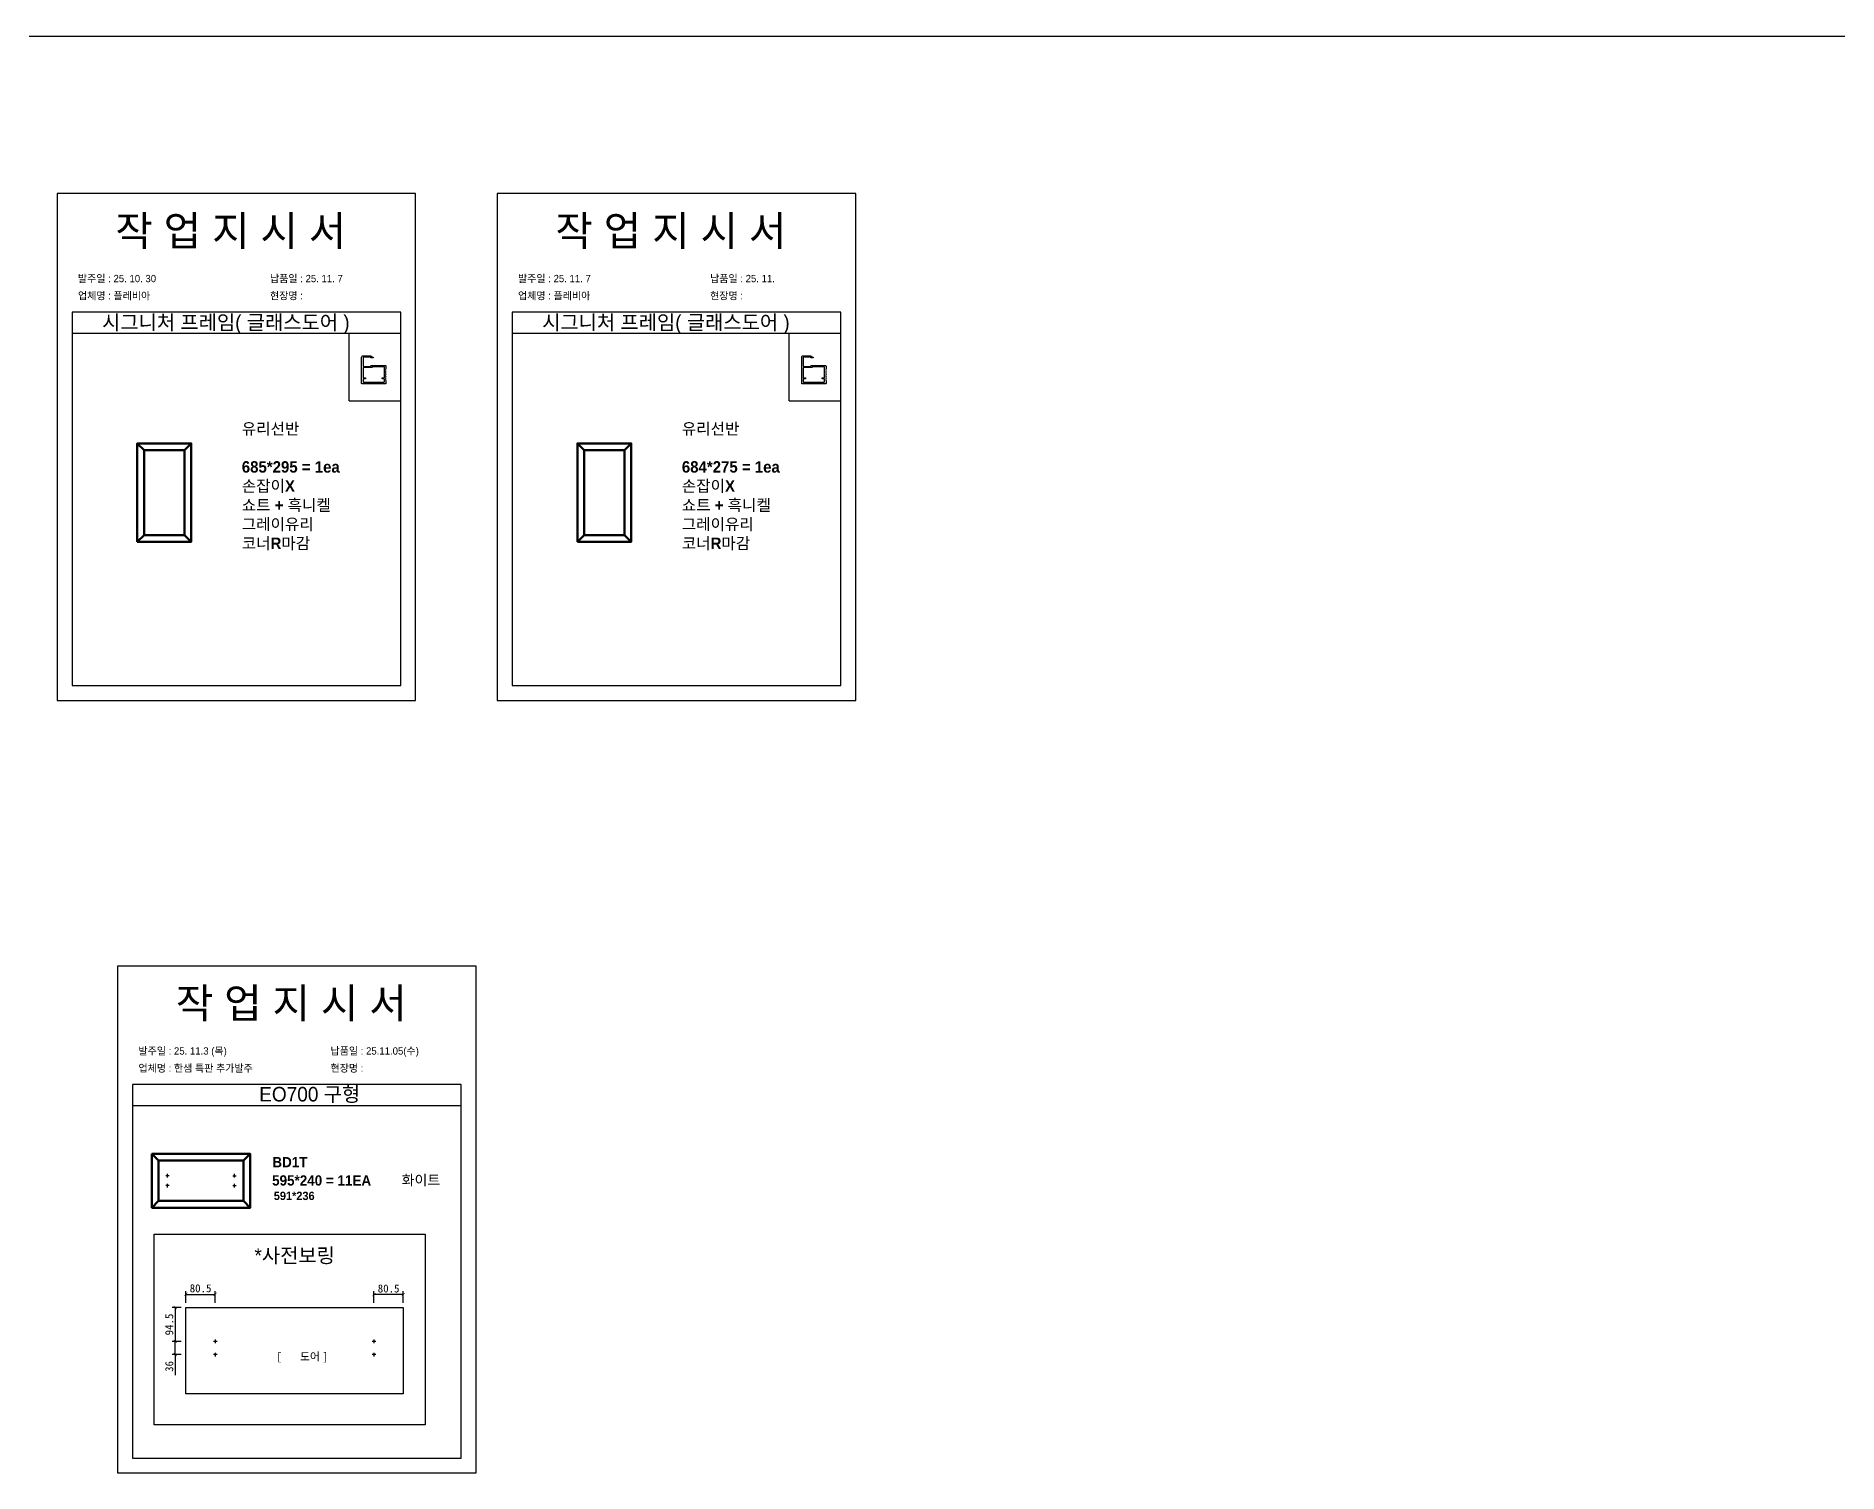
# Model space of a CAD drawing. Header units: millimetres. Extents: x -44117 to 256353, y -2095463 to 65325.
# Drawn here: x 113006 to 121449, y -426805 to -420070 of the extents above; entities that cross this region are included whole.
import ezdxf

# ---------------------------------------------------------------- set-up
doc = ezdxf.new("R2010")
doc.units = ezdxf.units.MM
doc.header["$LTSCALE"] = 10
doc.linetypes.add('CENTER', pattern=[50.8, 31.75, -6.35, 6.35, -6.35])
doc.layers.add('CENTER', color=4, linetype='CENTER')
doc.layers.add('Layer1', color=7, linetype='Continuous', lineweight=70)
doc.styles.add('MtX_Gulim', font='')
doc.styles.get('MtX_Gulim').set_extended_font_data('Gulim', bold=True)
doc.dimstyles.new('ISO-25', dxfattribs={"dimtxt": 2.5, "dimasz": 2.5, "dimexe": 1, "dimexo": 1, "dimtad": 1, "dimtxsty": 'Standard', "dimblk": 'ARCHTICK', "dimcen": 2.5, "dimadec": 0, "dimazin": 0, "dimtfac": 1, "dimtmove": 0, "dimatfit": 3, "dimfxl": 0, "dimarcsym": 0})

# ---------------------------------------------------------------- blocks, each defined once
blk = doc.blocks.new('B2')
blk.add_circle((0, 0), 1.5)
at = {"layer": 'CENTER'}
for p, q in [((0, 5), (0, -5)), ((-5, 0), (5, 0))]:
    blk.add_line(p, q, dxfattribs=at)
blk = doc.blocks.new('_ArchTick')
at = {"color": 0, "linetype": 'ByBlock', "const_width": 0.15}
blk.add_lwpolyline([(-0.5, -0.5), (0.5, 0.5)], dxfattribs=at)
blk = doc.blocks.new('*D3707')
at = {"color": 0, "lineweight": -2}
for p, q in [((113708, -426006.9), (113708, -425952.6)), ((113708, -425967.6), (113845.6, -425967.6)), ((113845.6, -426006.9), (113845.6, -425952.6))]:
    blk.add_line(p, q, dxfattribs=at)
at = {"layer": 'Defpoints', "color": 0}
for p in [(113845.6, -425967.6), (113708, -426029.4), (113845.6, -426029.4)]:
    blk.add_point(p, dxfattribs=at)
at = {"color": 0, "lineweight": -2, "xscale": 15, "yscale": 15, "zscale": 15, "rotation": 180}
blk.add_blockref('_ArchTick', (113708, -425967.6), dxfattribs=at)
at = {"color": 0, "lineweight": -2, "xscale": 15, "yscale": 15, "zscale": 15}
blk.add_blockref('_ArchTick', (113845.6, -425967.6), dxfattribs=at)
at = {"color": 0, "insert": (113776.8, -425939.4), "char_height": 37.5, "attachment_point": 5}
blk.add_mtext('80.5', dxfattribs=at)
blk = doc.blocks.new('*D3708')
at = {"color": 0, "lineweight": -2}
for p, q in [((114589.1, -426006.9), (114589.1, -425953.4)), ((114726.7, -425968.4), (114589.1, -425968.4)), ((114726.7, -426006.9), (114726.7, -425953.4))]:
    blk.add_line(p, q, dxfattribs=at)
at = {"layer": 'Defpoints', "color": 0}
for p in [(114589.1, -425968.4), (114589.1, -426029.4), (114726.7, -426029.4)]:
    blk.add_point(p, dxfattribs=at)
at = {"color": 0, "lineweight": -2, "xscale": 15, "yscale": 15, "zscale": 15, "rotation": 180}
blk.add_blockref('_ArchTick', (114589.1, -425968.4), dxfattribs=at)
at = {"color": 0, "lineweight": -2, "xscale": 15, "yscale": 15, "zscale": 15}
blk.add_blockref('_ArchTick', (114726.7, -425968.4), dxfattribs=at)
at = {"color": 0, "insert": (114657.9, -425940.3), "char_height": 37.5, "attachment_point": 5}
blk.add_mtext('80.5', dxfattribs=at)
blk = doc.blocks.new('*D3709')
at = {"color": 0, "lineweight": -2}
for p, q in [((113685.5, -426188.3), (113643.2, -426188.3)), ((113658.2, -426249.9), (113658.2, -426188.3)), ((113685.5, -426249.9), (113643.2, -426249.9)), ((113658.2, -426249.9), (113658.2, -426346.1))]:
    blk.add_line(p, q, dxfattribs=at)
at = {"layer": 'Defpoints', "color": 0}
for p in [(113658.2, -426188.3), (113708, -426188.3), (113708, -426249.9)]:
    blk.add_point(p, dxfattribs=at)
at = {"color": 0, "lineweight": -2, "xscale": 15, "yscale": 15, "zscale": 15}
for p, rotation in [((113658.2, -426188.3), 90), ((113658.2, -426249.9), 270)]:
    blk.add_blockref('_ArchTick', p, dxfattribs=dict(at, rotation=rotation))
at = {"color": 0, "insert": (113630.1, -426305.5), "char_height": 37.5, "attachment_point": 5, "rotation": 90}
blk.add_mtext('36', dxfattribs=at)
blk = doc.blocks.new('*D3710')
at = {"color": 0, "lineweight": -2}
for p, q in [((113685.5, -426029.4), (113643.2, -426029.4)), ((113658.2, -426029.4), (113658.2, -426188.3)), ((113685.5, -426188.3), (113643.2, -426188.3))]:
    blk.add_line(p, q, dxfattribs=at)
at = {"layer": 'Defpoints', "color": 0}
for p in [(113708, -426029.4), (113658.2, -426188.3), (113708, -426188.3)]:
    blk.add_point(p, dxfattribs=at)
at = {"color": 0, "lineweight": -2, "xscale": 15, "yscale": 15, "zscale": 15}
for p, rotation in [((113658.2, -426029.4), 90), ((113658.2, -426188.3), 270)]:
    blk.add_blockref('_ArchTick', p, dxfattribs=dict(at, rotation=rotation))
at = {"color": 0, "insert": (113630.1, -426108.9), "char_height": 37.5, "attachment_point": 5, "rotation": 90}
blk.add_mtext('94.5', dxfattribs=at)

msp = doc.modelspace()

# ---------------------------------------------------------------- linework, layer by layer
at = {"color": 1}
msp.add_line((104015.69829, -420069.94592), (196284.84516, -420069.94592), dxfattribs=at)
msp.add_line((104015.69829, -420069.94592), (196284.84516, -420069.94592), dxfattribs=at)
for p, q in [((114714.59622, -421363.70569), (113174.59622, -421363.70569)), ((116776.7179, -421363.70569), (115236.7179, -421363.70569)), ((114714.59622, -421463.70569), (113174.59622, -421463.70569)), ((114473.26073, -421779.03325), (114473.26073, -421463.70569)), ((116776.7179, -421463.70569), (115236.7179, -421463.70569)), ((116535.38241, -421779.03325), (116535.38241, -421463.70569)), ((114473.26073, -421779.03325), (114714.59622, -421779.03325)), ((116535.38241, -421779.03325), (116776.7179, -421779.03325)), ((114997.91892, -424983.91444), (113457.91892, -424983.91444)), ((114997.91892, -425083.91444), (113457.91892, -425083.91444)), ((113629.8239, -425411.38815), (113614.02189, -425411.38815)), ((113629.8239, -425458.13673), (113614.02189, -425458.13673)), ((113621.92289, -425419.28916), (113621.92289, -425403.48715)), ((113621.92289, -425466.03774), (113621.92289, -425450.23572)), ((113928.18308, -425411.38815), (113943.98509, -425411.38815)), ((113928.18308, -425458.13673), (113943.98509, -425458.13673)), ((113936.08408, -425419.28916), (113936.08408, -425403.48715)), ((113936.08408, -425466.03774), (113936.08408, -425450.23572))]:
    msp.add_line(p, q)
for points in [[(113104.59622, -423184.53597), (114784.59622, -423184.53597), (114784.59622, -420808.53597), (113104.59622, -420808.53597)], [(115166.7179, -423184.53597), (116846.7179, -423184.53597), (116846.7179, -420808.53597), (115166.7179, -420808.53597)], [(113387.91892, -426804.74471), (115067.91892, -426804.74471), (115067.91892, -424428.74471), (113387.91892, -424428.74471)]]:
    msp.add_lwpolyline(points, close=True)
for points in [[(113174.59622, -421363.70569), (113174.59622, -423114.53597), (114714.59622, -423114.53597), (114714.59622, -421363.70569)], [(115236.7179, -421363.70569), (115236.7179, -423114.53597), (116776.7179, -423114.53597), (116776.7179, -421363.70569)], [(113457.91892, -424983.91444), (113457.91892, -426734.74471), (114997.91892, -426734.74471), (114997.91892, -424983.91444)]]:
    msp.add_lwpolyline(points)
at = {"color": 7, "elevation": 0}
for points in [[(114645.57745, -421617.5247), (114645.57745, -421630.4247), (114643.77745, -421632.2247), (114645.57745, -421634.0247), (114643.77745, -421635.8247), (114645.57745, -421637.6247), (114643.77745, -421639.4247), (114645.57745, -421641.2247), (114643.77745, -421643.0247), (114645.57745, -421644.8247), (114643.77745, -421646.6247), (114645.57745, -421648.4247), (114643.77745, -421650.2247), (114645.57745, -421652.0247), (114643.77745, -421653.8247), (114645.57745, -421655.6247), (114643.77745, -421657.4247), (114645.57745, -421659.2247), (114643.77745, -421661.0247), (114645.57745, -421662.8247), (114643.77745, -421664.6247), (114645.57745, -421666.4247), (114643.77745, -421668.2247), (114645.57745, -421670.0247), (114643.77745, -421671.8247), (114645.57745, -421673.6247), (114643.77745, -421675.4247), (114645.57745, -421677.2247), (114643.77745, -421679.0247), (114645.57745, -421680.8247), (114643.77745, -421682.6247), (114645.57745, -421684.4247), (114645.57745, -421697.3247, -0.4142135624), (114642.57745, -421700.3247), (114642.57745, -421700.3247), (114533.37745, -421700.3247, -0.4142135624), (114531.57745, -421698.5247), (114531.57745, -421574.9247, -0.4142135624), (114537.57745, -421568.9247), (114573.28101, -421568.9247), (114584.32726, -421575.01073, -0.855700792), (114583.77745, -421578.5247), (114576.57745, -421578.5247, -0.4142135624), (114574.77745, -421576.7247), (114574.77745, -421576.1247, 0.4142135624), (114573.57745, -421574.9247), (114540.57745, -421574.9247, 0.4142135624), (114538.77745, -421576.7247), (114538.77745, -421616.3247, 0.4142135624), (114540.57745, -421618.1247), (114573.57745, -421618.1247, 0.4142135624), (114574.77745, -421616.9247), (114574.77745, -421616.3247, -0.4142135624), (114576.57745, -421614.5247), (114642.57745, -421614.5247, -0.4142135623), (114645.57745, -421617.5247)], [(116707.69913, -421617.5247), (116707.69913, -421630.4247), (116705.89913, -421632.2247), (116707.69913, -421634.0247), (116705.89913, -421635.8247), (116707.69913, -421637.6247), (116705.89913, -421639.4247), (116707.69913, -421641.2247), (116705.89913, -421643.0247), (116707.69913, -421644.8247), (116705.89913, -421646.6247), (116707.69913, -421648.4247), (116705.89913, -421650.2247), (116707.69913, -421652.0247), (116705.89913, -421653.8247), (116707.69913, -421655.6247), (116705.89913, -421657.4247), (116707.69913, -421659.2247), (116705.89913, -421661.0247), (116707.69913, -421662.8247), (116705.89913, -421664.6247), (116707.69913, -421666.4247), (116705.89913, -421668.2247), (116707.69913, -421670.0247), (116705.89913, -421671.8247), (116707.69913, -421673.6247), (116705.89913, -421675.4247), (116707.69913, -421677.2247), (116705.89913, -421679.0247), (116707.69913, -421680.8247), (116705.89913, -421682.6247), (116707.69913, -421684.4247), (116707.69913, -421697.3247, -0.4142135624), (116704.69913, -421700.3247), (116704.69913, -421700.3247), (116595.49913, -421700.3247, -0.4142135624), (116593.69913, -421698.5247), (116593.69913, -421574.9247, -0.4142135624), (116599.69913, -421568.9247), (116635.4027, -421568.9247), (116646.44895, -421575.01073, -0.855700792), (116645.89913, -421578.5247), (116638.69913, -421578.5247, -0.4142135624), (116636.89913, -421576.7247), (116636.89913, -421576.1247, 0.4142135624), (116635.69913, -421574.9247), (116602.69913, -421574.9247, 0.4142135624), (116600.89913, -421576.7247), (116600.89913, -421616.3247, 0.4142135624), (116602.69913, -421618.1247), (116635.69913, -421618.1247, 0.4142135624), (116636.89913, -421616.9247), (116636.89913, -421616.3247, -0.4142135624), (116638.69913, -421614.5247), (116704.69913, -421614.5247, -0.4142135623), (116707.69913, -421617.5247)]]:
    msp.add_lwpolyline(points, format="xyb", dxfattribs=at)
at = {"color": 7}
for points in [[(114538.77745, -421625.9247), (114538.77745, -421672.1247), (114547.77745, -421672.1247, -0.4142135624), (114549.57745, -421673.9247), (114549.57745, -421675.1247, -0.4142135624), (114547.77745, -421676.9247), (114538.77745, -421676.9247), (114538.77745, -421690.1247, 0.4142135624), (114540.57745, -421691.9247), (114636.27745, -421691.9247, 0.4142135624), (114638.07745, -421690.1247), (114638.07745, -421678.7247, 0.4142135624), (114636.27745, -421676.9247), (114629.07745, -421676.9247, -0.4142135624), (114627.27745, -421675.1247), (114627.27745, -421673.9247, -0.4142135624), (114629.07745, -421672.1247), (114636.27745, -421672.1247, 0.4142135624), (114638.07745, -421670.3247), (114638.07745, -421622.3247, 0.4142135624), (114636.27745, -421620.5247), (114581.97745, -421620.5247, 0.4142135624), (114580.77745, -421621.7247), (114580.77745, -421622.3247, -0.414213547), (114578.97745, -421624.1247), (114540.57973, -421624.1247, 0.4145851533), (114538.77745, -421625.9247)], [(116600.89913, -421625.9247), (116600.89913, -421672.1247), (116609.89913, -421672.1247, -0.4142135624), (116611.69913, -421673.9247), (116611.69913, -421675.1247, -0.4142135624), (116609.89913, -421676.9247), (116600.89913, -421676.9247), (116600.89913, -421690.1247, 0.4142135624), (116602.69913, -421691.9247), (116698.39913, -421691.9247, 0.4142135624), (116700.19913, -421690.1247), (116700.19913, -421678.7247, 0.4142135624), (116698.39913, -421676.9247), (116691.19913, -421676.9247, -0.4142135624), (116689.39913, -421675.1247), (116689.39913, -421673.9247, -0.4142135624), (116691.19913, -421672.1247), (116698.39913, -421672.1247, 0.4142135624), (116700.19913, -421670.3247), (116700.19913, -421622.3247, 0.4142135624), (116698.39913, -421620.5247), (116644.09913, -421620.5247, 0.4142135624), (116642.89913, -421621.7247), (116642.89913, -421622.3247, -0.414213547), (116641.09913, -421624.1247), (116602.70142, -421624.1247, 0.4145851533), (116600.89913, -421625.9247)]]:
    msp.add_lwpolyline(points, format="xyb", dxfattribs=at)
at = {"color": 242, "true_color": 0xcd2027}
msp.add_lwpolyline([(113558.61528, -425685.76499), (114829.91897, -425685.76499), (114829.91897, -426578.85583), (113558.61528, -426578.85583)], close=True, dxfattribs=at)
at = {"color": 2}
msp.add_lwpolyline([(113708.02629, -426029.38515), (114726.68561, -426029.38515), (114726.68561, -426434.45606), (113708.02629, -426434.45606)], close=True, dxfattribs=at)
at = {"layer": 'Layer1'}
for p, q in [((113511.91734, -422011.00789), (113480.3615, -421979.45206)), ((113701.25235, -422011.00789), (113732.80819, -421979.45206)), ((115574.03903, -422011.00789), (115542.48319, -421979.45206)), ((115763.37404, -422011.00789), (115794.92987, -421979.45206)), ((113480.3615, -422440.5737), (113511.91734, -422409.01786)), ((113732.80819, -422440.5737), (113701.25235, -422409.01786)), ((113701.25235, -422409.01786), (113732.80819, -422440.5737)), ((115542.48319, -422440.5737), (115574.03903, -422409.01786)), ((115794.92987, -422440.5737), (115763.37404, -422409.01786)), ((115763.37404, -422409.01786), (115794.92987, -422440.5737)), ((113548.44267, -425309.06665), (113579.9985, -425340.62249)), ((113978.00847, -425340.62249), (114009.56431, -425309.06665)), ((113548.44267, -425561.51334), (113579.9985, -425529.9575)), ((113579.9985, -425529.9575), (113548.44267, -425561.51334)), ((113978.00847, -425529.9575), (114009.56431, -425561.51334))]:
    msp.add_line(p, q, dxfattribs=at)
for points in [[(113480.3615, -422440.5737), (113732.80819, -422440.5737), (113732.80819, -421979.45206), (113480.3615, -421979.45206)], [(113511.91734, -422409.01786), (113701.25235, -422409.01786), (113701.25235, -422011.00789), (113511.91734, -422011.00789)], [(115542.48319, -422440.5737), (115794.92987, -422440.5737), (115794.92987, -421979.45206), (115542.48319, -421979.45206)], [(115574.03903, -422409.01786), (115763.37404, -422409.01786), (115763.37404, -422011.00789), (115574.03903, -422011.00789)], [(113548.44267, -425309.06665), (113548.44267, -425561.51334), (114009.56431, -425561.51334), (114009.56431, -425309.06665)], [(113579.9985, -425340.62249), (113579.9985, -425529.9575), (113978.00847, -425529.9575), (113978.00847, -425340.62249)]]:
    msp.add_lwpolyline(points, close=True, dxfattribs=at)

# ---------------------------------------------------------------- block references
at = {"xscale": -1.709159935614789, "yscale": 1.709159935614789, "zscale": 1.709159935614789}
for p in [(113845.61366, -426188.3371), (114589.09823, -426188.3371), (113845.61366, -426249.86686), (114589.09823, -426249.86686)]:
    msp.add_blockref('B2', p, dxfattribs=at)

# ---------------------------------------------------------------- texts
at = {"linetype": 'Continuous', "style": 'MtX_Gulim'}
for s, height, p in [('BD1T', 48.142837, (114113.06393, -425372.07588)), ('595*240 = 11EA', 48.1428372, (114111.94042, -425457.71579)), ('화이트', 48.142837, (114718.87954, -425456.44575))]:
    msp.add_text(s, height=height, dxfattribs=at).set_placement(p)
at = {"color": 242, "linetype": 'Continuous', "true_color": 0xcd2027, "style": 'MtX_Gulim'}
msp.add_text('591*236', height=39.271262, dxfattribs=at).set_placement((114119.7361, -425525.57475))
at = {"attachment_point": 1}
for s, width, gutter_width, heights, insert, char_height in [('{\\fGulim|b0|i0|c129|p50;작 업 지 시 서}', 3307.3198183, 12.5, [-155.84554], (113377.40282, -420912.69848), 140), ('{\\fGulim|b0|i0|c129|p50;작 업 지 시 서}', 3307.3198183, 12.5, [-155.84554], (115439.52451, -420912.69848), 140), ('{\\fGulim|b0|i0|c129|p50;발주일 : 25. 10. 30 }', 3307.3198183, 12.5, [34.50412], (113202.19346, -421189.4189), 34.3), ('{\\fGulim|b0|i0|c129|p50;납품일 : 25. 11. 7}', 3307.3198183, 12.5, [37.67976], (114102.17145, -421189.4189), 34.3), ('{\\fGulim|b0|i0|c129|p50;발주일 : 25. 11. 7 }', 3307.3198183, 12.5, [34.50412], (115264.31515, -421189.4189), 34.3), ('{\\fGulim|b0|i0|c129|p50;납품일 : 25. 11. }', 3307.3198183, 12.5, [37.67976], (116164.29313, -421189.4189), 34.3), ('{\\fGulim|b0|i0|c129|p50;업체명 : 플레비아}', 3307.3198183, 12.5, [36.11279], (113202.19346, -421270.07508), 34.3), ('{\\fGulim|b0|i0|c129|p50;현장명 : }', 3307.3198183, 12.5, [-38.2735], (114102.17145, -421270.07508), 34.3), ('{\\fGulim|b0|i0|c129|p50;업체명 : 플레비아}', 3307.3198183, 12.5, [36.11279], (115264.31515, -421270.07508), 34.3), ('{\\fGulim|b0|i0|c129|p50;현장명 : }', 3307.3198183, 12.5, [-38.2735], (116164.29313, -421270.07508), 34.3), ('{\\fGulim|b0|i0|c129|p50;시그니처 프레임( 글래스도어 )}', 6570.6870665, 24.83388, [71.74566], (113315.4272, -421377.79367), 68.1441707), ('{\\fGulim|b0|i0|c129|p50;시그니처 프레임( 글래스도어 )}', 6570.6870665, 24.83388, [71.74566], (115377.54888, -421377.79367), 68.1441707), ('{\\fGulim|b1|i0|c129|p50;유리선반\\P\\P685*295 = 1ea\\P손잡이X\\P쇼트 + 흑니켈\\P그레이유리\\P코너R마감}', 3452.1381003, 13.04734, [-606.57229], (113969.87319, -421883.51669), 53.7028516), ('{\\fGulim|b1|i0|c129|p50;유리선반\\P\\P684*275 = 1ea\\P손잡이X\\P쇼트 + 흑니켈\\P그레이유리\\P코너R마감}', 3452.1381003, 13.04734, [-606.57229], (116031.99488, -421883.51669), 53.7028516), ('{\\fGulim|b0|i0|c129|p50;작 업 지 시 서}', 3307.3198183, 12.5, [-155.84554], (113660.72552, -424532.90723), 140), ('{\\fGulim|b0|i0|c129|p50;업체명 : 한샘 특판 추가발주}', 3307.3198183, 12.5, [36.11279], (113485.51617, -424890.28382), 34.3), ('{\\fGulim|b0|i0|c129|p50;발주일 : 25. 11.3 (목)}', 3307.3198183, 12.5, [34.50412], (113485.51617, -424809.62765), 34.3), ('{\\fGulim|b0|i0|c129|p50;현장명 : }', 3307.3198183, 12.5, [-38.2735], (114385.49415, -424890.28382), 34.3), ('{\\fGulim|b0|i0|c129|p50;납품일 : 25.11.05(수)}', 3307.3198183, 12.5, [37.67976], (114385.49415, -424809.62765), 34.3), ('{\\fGulim|b0|i0|c129|p50;EO700 구형}', 6570.6870665, 24.83388, [71.74566], (114051.412, -424995.3922), 68.1441707), ('{\\fGulim|b0|i0|c129|p50;*사전보링}', 6570.6870665, 24.83388, [917.07727], (114029.15035, -425751.28318), 68.1441707)]:
    msp.add_mtext_dynamic_manual_height_columns(s, width=width, gutter_width=gutter_width, heights=heights, dxfattribs=dict(at, insert=insert, char_height=char_height))
at = {"insert": (114095.36656, -426240.99935), "char_height": 36.9178546, "width": 1227.2862133, "attachment_point": 1}
msp.add_mtext('\\pi-31.362825,l68.28068,t1.84953;[^I{\\f굴림|b0|i0|c129|p50;도어 }] ', dxfattribs=at)

# ---------------------------------------------------------------- dimensions: what is measured, and where the dimension line sits
for base, p1, p2, picture, middle in [((113845.61366, -425967.56019), (113708.02629, -426029.38515), (113845.61366, -426029.38515), '*D3707', (113776.81997, -425939.43519)), ((114589.09823, -425968.41571), (114726.68561, -426029.38515), (114589.09823, -426029.38515), '*D3708', (114657.89192, -425940.29071))]:
    dim = msp.add_linear_dim(base=base, p1=p1, p2=p2, text='80.5', dimstyle='ISO-25', override={"dimscale": 15, "dimasz": 1, "dimexo": 1.5})
    dim.commit()
    dim.dimension.update_dxf_attribs({"geometry": picture, "text_midpoint": middle})
at = {"color": 0}
dim = msp.add_linear_dim(base=(113658.20451, -426188.33703), p1=(113708.02629, -426029.38515), p2=(113708.02629, -426188.33703), angle=90, text='94.5', dimstyle='ISO-25', override={"dimscale": 15, "dimasz": 1, "dimexo": 1.5, "dimtxsty": 'Standard'}, dxfattribs=at)
dim.commit()
dim.dimension.update_dxf_attribs({"geometry": '*D3710', "text_midpoint": (113630.07951, -426108.86109)})
dim = msp.add_linear_dim(base=(113658.20451, -426188.33703), p1=(113708.02629, -426249.86678), p2=(113708.02629, -426188.33703), angle=90, text='36', dimstyle='ISO-25', override={"dimscale": 15, "dimasz": 1, "dimexo": 1.5})
dim.commit()
dim.dimension.update_dxf_attribs({"geometry": '*D3709', "text_midpoint": (113658.20451, -426305.49178), "dimtype": 160})

doc.saveas('drawing.dxf')
